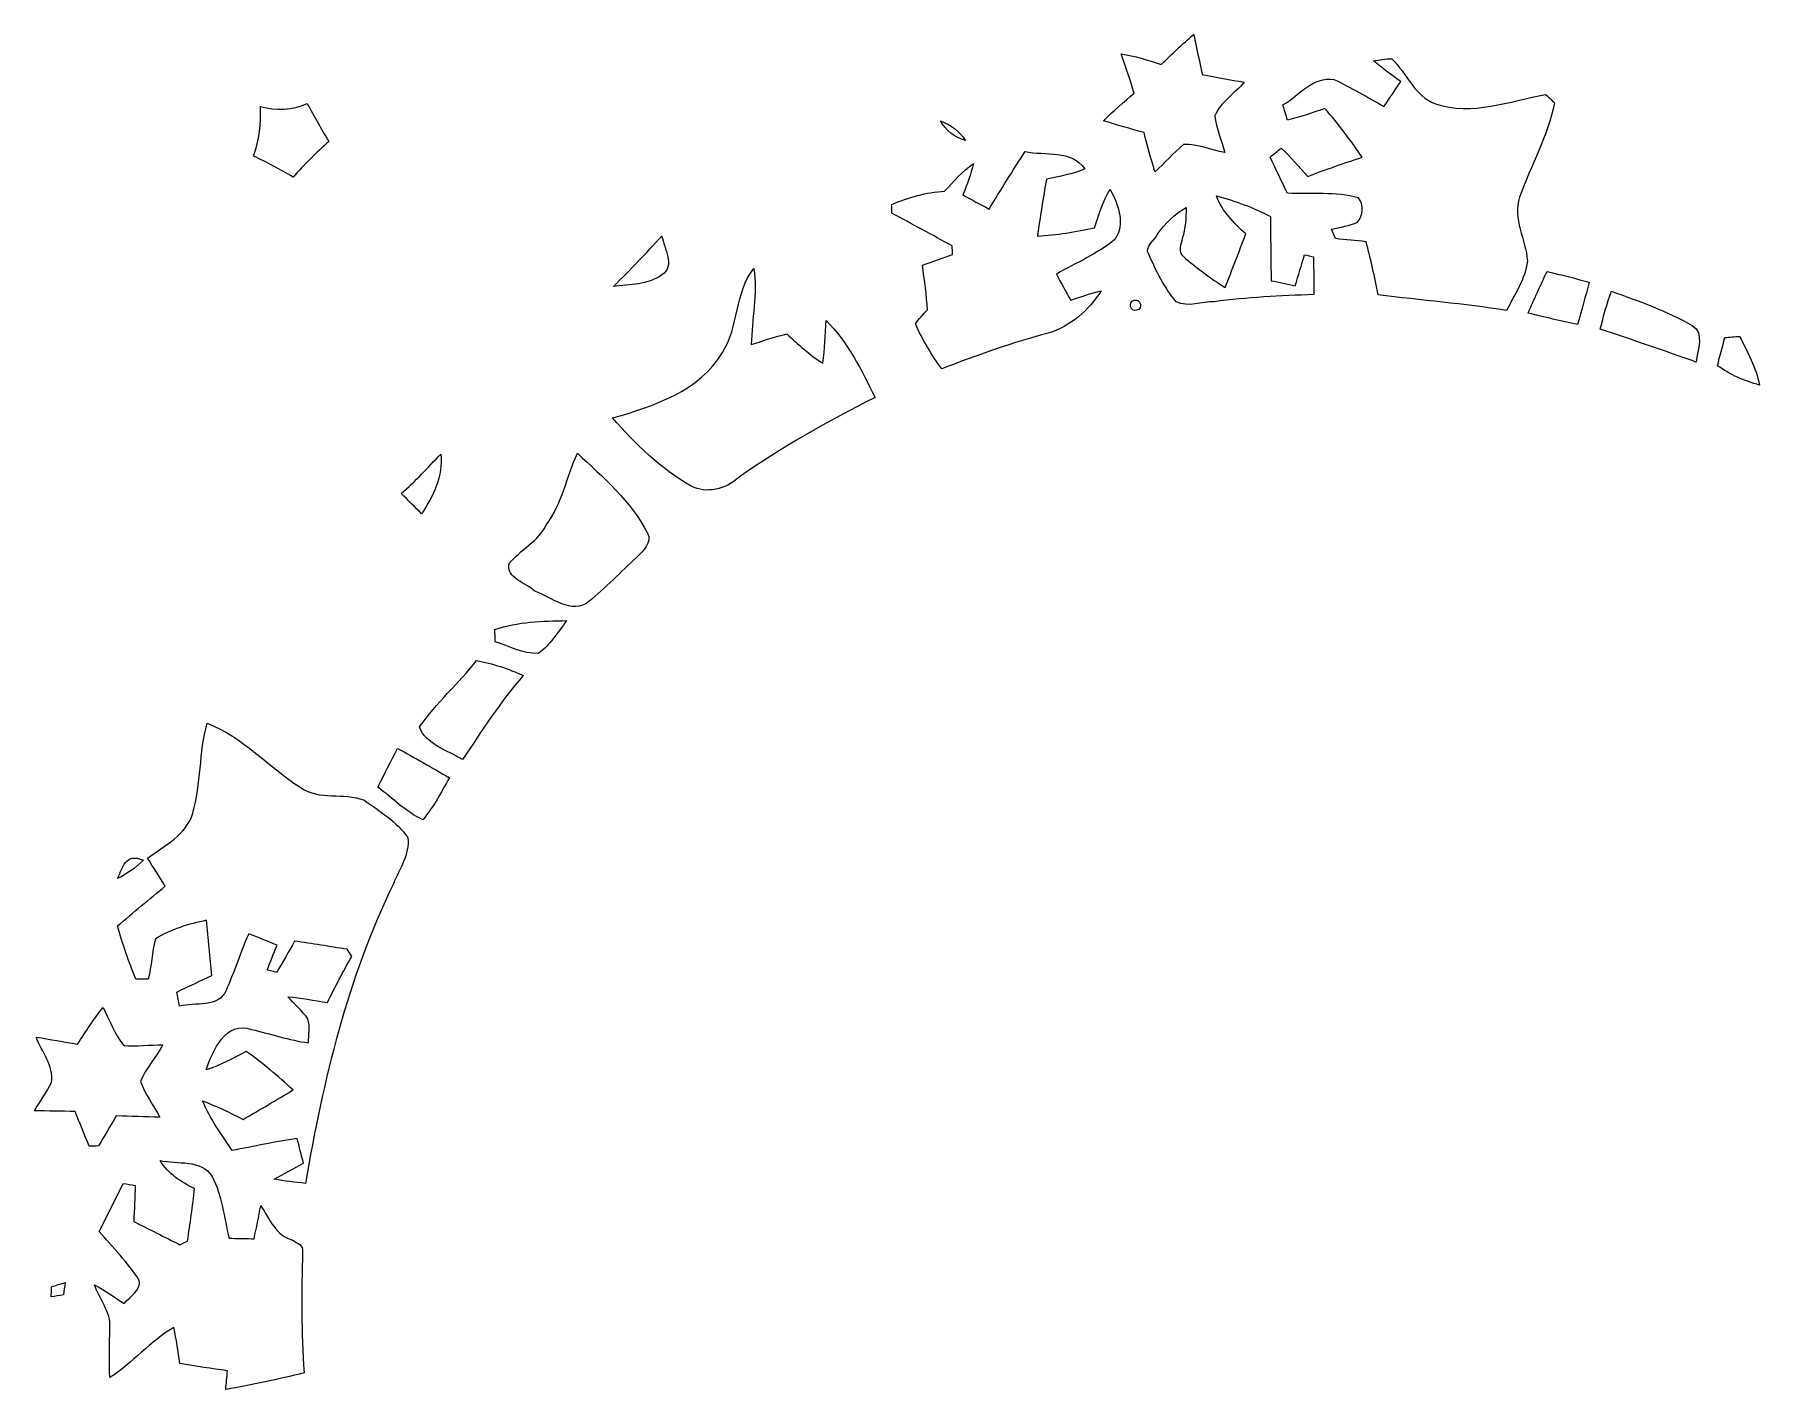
# Model space of a CAD drawing. Header units: centimetres. Extents: x -16.3 to 16.3, y -16.1 to 16.1.
# Drawn here: x -13.76 to 4.06, y -0.13 to 13.87 of the extents above; entities that cross this region are included whole.
import ezdxf

# ---------------------------------------------------------------- set-up
doc = ezdxf.new("R2010")
doc.units = ezdxf.units.CM
doc.header["$MEASUREMENT"] = 0
doc.layers.add('Layer 1', color=7, linetype='Continuous')

msp = doc.modelspace()

# ---------------------------------------------------------------- linework, layer by layer
at = {"layer": 'Layer 1', "color": 8, "lineweight": 9}
for points, knots in [([(-2.12373, 13.5636), (-2.2599, 13.6084), (-2.39678, 13.65355), (-2.5386, 13.67437), (-2.5386, 13.67437), (-2.49344, 13.53961), (-2.44546, 13.40485), (-2.40243, 13.26903), (-2.40243, 13.26903), (-2.50967, 13.17484), (-2.61868, 13.08311), (-2.72098, 12.98363), (-2.72098, 12.98363), (-2.5827, 12.93742), (-2.44229, 12.90002), (-2.30118, 12.86227), (-2.30118, 12.86227), (-2.26555, 12.72645), (-2.22921, 12.58993), (-2.18829, 12.45517), (-2.18829, 12.45517), (-2.0881, 12.54724), (-1.99638, 12.64849), (-1.89266, 12.73739), (-1.89266, 12.73739), (-1.74661, 12.74727), (-1.60938, 12.67777), (-1.46686, 12.65378), (-1.46686, 12.65378), (-1.49967, 12.78043), (-1.55576, 12.90284), (-1.56952, 13.03372), (-1.56952, 13.03372), (-1.50919, 13.17766), (-1.36596, 13.26479), (-1.26648, 13.38015), (-1.26648, 13.38015), (-1.41112, 13.40696), (-1.55611, 13.4313), (-1.69969, 13.46235), (-1.69969, 13.46235), (-1.73003, 13.59958), (-1.75755, 13.73716), (-1.78718, 13.87404), (-1.78718, 13.87404), (-1.90536, 13.77738), (-2.01296, 13.66837), (-2.12373, 13.5636), (-2.12373, 13.5636), (-2.12373, 13.5636), (-2.12373, 13.5636), (-2.12373, 13.5636)], [0, 0, 0, 0, 0.07142857, 0.07142857, 0.07142857, 0.07142857, 0.14285714, 0.14285714, 0.14285714, 0.14285714, 0.21428571, 0.21428571, 0.21428571, 0.21428571, 0.28571429, 0.28571429, 0.28571429, 0.28571429, 0.35714286, 0.35714286, 0.35714286, 0.35714286, 0.42857143, 0.42857143, 0.42857143, 0.42857143, 0.5, 0.5, 0.5, 0.5, 0.57142857, 0.57142857, 0.57142857, 0.57142857, 0.64285714, 0.64285714, 0.64285714, 0.64285714, 0.71428571, 0.71428571, 0.71428571, 0.71428571, 0.78571429, 0.78571429, 0.78571429, 0.78571429, 0.85714286, 0.85714286, 0.85714286, 0.85714286, 1, 1, 1, 1]), ([(0.06808, 13.60134), (0.15945, 13.5262), (0.2554, 13.45706), (0.35065, 13.38685), (0.35065, 13.38685), (0.2935, 13.30078), (0.23565, 13.21505), (0.17673, 13.13039), (0.17673, 13.13039), (0.00669, 13.22705), (-0.16229, 13.32653), (-0.33903, 13.40943), (-0.33903, 13.40943), (-0.55705, 13.44436), (-0.70027, 13.24327), (-0.86608, 13.14626), (-0.86608, 13.14626), (-0.85056, 13.09405), (-0.83468, 13.04184), (-0.8181, 12.98927), (-0.8181, 12.98927), (-0.68793, 13.02349), (-0.55916, 13.06477), (-0.43181, 13.10957), (-0.43181, 13.10957), (-0.29493, 12.9487), (-0.1644, 12.78255), (-0.04905, 12.60545), (-0.04905, 12.60545), (-0.23743, 12.54301), (-0.42405, 12.47951), (-0.60855, 12.4079), (-0.60855, 12.4079), (-0.70027, 12.50597), (-0.78847, 12.60686), (-0.88336, 12.70105), (-0.88336, 12.70105), (-0.92182, 12.66966), (-0.96027, 12.63826), (-0.99837, 12.60686), (-0.99837, 12.60686), (-0.93769, 12.48269), (-0.87913, 12.35815), (-0.81951, 12.23362), (-0.81951, 12.23362), (-0.57574, 12.22163), (-0.3228, 12.25126), (-0.08538, 12.18635), (-0.08538, 12.18635), (-0.02964, 12.1165), (-0.03811, 12.0022), (-0.09491, 11.93517), (-0.09491, 11.93517), (-0.17993, 11.89707), (-0.27306, 11.88367), (-0.36302, 11.86285), (-0.36302, 11.86285), (-0.34996, 11.8304), (-0.33691, 11.7983), (-0.32315, 11.76549), (-0.32315, 11.76549), (-0.21838, 11.75279), (-0.11325, 11.74362), (-0.00777, 11.73339), (-0.00777, 11.73339), (0.04338, 11.55206), (0.07937, 11.3672), (0.11852, 11.18305), (0.11852, 11.18305), (0.56056, 11.13049), (1.00435, 11.09098), (1.44497, 11.02324), (1.44497, 11.02324), (1.52646, 11.18764), (1.63829, 11.34709), (1.65875, 11.53336), (1.65875, 11.53336), (1.6457, 11.75632), (1.50247, 11.96798), (1.57938, 12.19482), (1.57938, 12.19482), (1.69332, 12.52149), (1.87324, 12.82523), (1.93921, 13.16813), (1.93921, 13.16813), (1.90852, 13.19706), (1.87783, 13.22634), (1.84784, 13.25527), (1.84784, 13.25527), (1.47354, 13.18683), (1.09043, 13.02949), (0.70943, 13.15755), (0.70943, 13.15755), (0.49247, 13.23622), (0.41521, 13.47364), (0.25858, 13.62216), (0.25858, 13.62216), (0.19437, 13.62639), (0.13087, 13.61157), (0.06808, 13.60134), (0.06808, 13.60134), (0.06808, 13.60134), (0.06808, 13.60134), (0.06808, 13.60134)], [0, 0, 0, 0, 0.03703704, 0.03703704, 0.03703704, 0.03703704, 0.07407407, 0.07407407, 0.07407407, 0.07407407, 0.11111111, 0.11111111, 0.11111111, 0.11111111, 0.14814815, 0.14814815, 0.14814815, 0.14814815, 0.18518519, 0.18518519, 0.18518519, 0.18518519, 0.22222222, 0.22222222, 0.22222222, 0.22222222, 0.25925926, 0.25925926, 0.25925926, 0.25925926, 0.2962963, 0.2962963, 0.2962963, 0.2962963, 0.33333333, 0.33333333, 0.33333333, 0.33333333, 0.37037037, 0.37037037, 0.37037037, 0.37037037, 0.40740741, 0.40740741, 0.40740741, 0.40740741, 0.44444444, 0.44444444, 0.44444444, 0.44444444, 0.48148148, 0.48148148, 0.48148148, 0.48148148, 0.51851852, 0.51851852, 0.51851852, 0.51851852, 0.55555556, 0.55555556, 0.55555556, 0.55555556, 0.59259259, 0.59259259, 0.59259259, 0.59259259, 0.62962963, 0.62962963, 0.62962963, 0.62962963, 0.66666667, 0.66666667, 0.66666667, 0.66666667, 0.7037037, 0.7037037, 0.7037037, 0.7037037, 0.74074074, 0.74074074, 0.74074074, 0.74074074, 0.77777778, 0.77777778, 0.77777778, 0.77777778, 0.81481481, 0.81481481, 0.81481481, 0.81481481, 0.85185185, 0.85185185, 0.85185185, 0.85185185, 0.88888889, 0.88888889, 0.88888889, 0.88888889, 0.92592593, 0.92592593, 0.92592593, 0.92592593, 1, 1, 1, 1]), ([(-11.42754, 13.13109), (-11.42507, 12.95682), (-11.43706, 12.78219), (-11.4988, 12.6178), (-11.4988, 12.6178), (-11.36016, 12.55183), (-11.22363, 12.48092), (-11.09205, 12.40155), (-11.09205, 12.40155), (-10.97493, 12.5296), (-10.85181, 12.65202), (-10.72269, 12.76844), (-10.72269, 12.76844), (-10.79783, 12.89861), (-10.87721, 13.02702), (-10.94494, 13.16143), (-10.94494, 13.16143), (-11.09805, 13.09123), (-11.26703, 13.08276), (-11.42754, 13.13109), (-11.42754, 13.13109), (-11.42754, 13.13109), (-11.42754, 13.13109), (-11.42754, 13.13109)], [0, 0, 0, 0, 0.14285714, 0.14285714, 0.14285714, 0.14285714, 0.28571429, 0.28571429, 0.28571429, 0.28571429, 0.42857143, 0.42857143, 0.42857143, 0.42857143, 0.57142857, 0.57142857, 0.57142857, 0.57142857, 0.71428571, 0.71428571, 0.71428571, 0.71428571, 1, 1, 1, 1]), ([(-4.40479, 12.98292), (-4.34764, 12.88309), (-4.25768, 12.80971), (-4.14621, 12.77867), (-4.14621, 12.77867), (-4.20794, 12.87427), (-4.29966, 12.94235), (-4.40479, 12.98292), (-4.40479, 12.98292), (-4.40479, 12.98292), (-4.40479, 12.98292), (-4.40479, 12.98292)], [0, 0, 0, 0, 0.25, 0.25, 0.25, 0.25, 0.5, 0.5, 0.5, 0.5, 1, 1, 1, 1]), ([(-3.53026, 12.66437), (-3.65726, 12.46822), (-3.77896, 12.2689), (-3.90208, 12.07029), (-3.90208, 12.07029), (-3.99275, 12.11791), (-4.08235, 12.16695), (-4.17125, 12.21704), (-4.17125, 12.21704), (-4.12857, 12.32323), (-4.09082, 12.43083), (-4.06401, 12.54195), (-4.06401, 12.54195), (-4.17619, 12.46046), (-4.26686, 12.35498), (-4.36105, 12.25409), (-4.36105, 12.25409), (-4.55155, 12.24456), (-4.73429, 12.19164), (-4.90821, 12.11721), (-4.90821, 12.11721), (-4.90785, 12.09463), (-4.90644, 12.04947), (-4.90574, 12.02725), (-4.90574, 12.02725), (-4.69725, 11.91648), (-4.49016, 11.80253), (-4.28273, 11.68964), (-4.28273, 11.68964), (-4.28167, 11.66777), (-4.27991, 11.62402), (-4.27885, 11.60215), (-4.27885, 11.60215), (-4.38257, 11.56511), (-4.48628, 11.52772), (-4.5893, 11.48926), (-4.5893, 11.48926), (-4.56919, 11.3358), (-4.54696, 11.18235), (-4.5385, 11.02748), (-4.5385, 11.02748), (-4.58153, 10.98126), (-4.6274, 10.93717), (-4.66197, 10.8839), (-4.66197, 10.8839), (-4.58859, 10.72021), (-4.49934, 10.56287), (-4.38892, 10.4207), (-4.38892, 10.4207), (-4.02838, 10.55969), (-3.66361, 10.6881), (-3.29037, 10.78865), (-3.29037, 10.78865), (-3.06177, 10.85638), (-2.86915, 11.02501), (-2.74391, 11.22503), (-2.74391, 11.22503), (-2.85045, 11.19999), (-2.95382, 11.16436), (-3.05683, 11.12802), (-3.05683, 11.12802), (-3.10904, 11.21692), (-3.15913, 11.30652), (-3.20429, 11.39895), (-3.20429, 11.39895), (-3.0025, 11.51396), (-2.78378, 11.60744), (-2.60386, 11.75561), (-2.60386, 11.75561), (-2.48921, 11.91189), (-2.56788, 12.12179), (-2.65219, 12.27525), (-2.65219, 12.27525), (-2.72663, 12.15213), (-2.76543, 12.01279), (-2.81094, 11.87732), (-2.81094, 11.87732), (-3.00638, 11.83675), (-3.20288, 11.80112), (-3.40255, 11.79159), (-3.40255, 11.79159), (-3.37503, 11.98809), (-3.34293, 12.18388), (-3.30836, 12.37897), (-3.30836, 12.37897), (-3.17571, 12.41037), (-3.03919, 12.43047), (-2.9129, 12.4848), (-2.9129, 12.4848), (-3.0466, 12.68589), (-3.32635, 12.62239), (-3.53026, 12.66437), (-3.53026, 12.66437), (-3.53026, 12.66437), (-3.53026, 12.66437), (-3.53026, 12.66437)], [0, 0, 0, 0, 0.04, 0.04, 0.04, 0.04, 0.08, 0.08, 0.08, 0.08, 0.12, 0.12, 0.12, 0.12, 0.16, 0.16, 0.16, 0.16, 0.2, 0.2, 0.2, 0.2, 0.24, 0.24, 0.24, 0.24, 0.28, 0.28, 0.28, 0.28, 0.32, 0.32, 0.32, 0.32, 0.36, 0.36, 0.36, 0.36, 0.4, 0.4, 0.4, 0.4, 0.44, 0.44, 0.44, 0.44, 0.48, 0.48, 0.48, 0.48, 0.52, 0.52, 0.52, 0.52, 0.56, 0.56, 0.56, 0.56, 0.6, 0.6, 0.6, 0.6, 0.64, 0.64, 0.64, 0.64, 0.68, 0.68, 0.68, 0.68, 0.72, 0.72, 0.72, 0.72, 0.76, 0.76, 0.76, 0.76, 0.8, 0.8, 0.8, 0.8, 0.84, 0.84, 0.84, 0.84, 0.88, 0.88, 0.88, 0.88, 0.92, 0.92, 0.92, 0.92, 1, 1, 1, 1]), ([(-1.55223, 12.20681), (-1.49579, 12.04559), (-1.37302, 11.92635), (-1.2499, 11.81276), (-1.2499, 11.81276), (-1.32081, 11.6279), (-1.39101, 11.44305), (-1.46298, 11.25855), (-1.46298, 11.25855), (-1.61361, 11.35521), (-1.75825, 11.46245), (-1.89407, 11.57852), (-1.89407, 11.57852), (-1.95334, 11.62826), (-1.91806, 11.70552), (-1.90536, 11.7676), (-1.90536, 11.7676), (-1.87396, 11.87132), (-1.86444, 11.97962), (-1.86726, 12.08757), (-1.86726, 12.08757), (-1.98509, 12.01737), (-2.08528, 11.92106), (-2.1636, 11.80817), (-2.1636, 11.80817), (-2.18335, 11.74644), (-2.30576, 11.68364), (-2.25073, 11.60427), (-2.25073, 11.60427), (-2.17771, 11.42964), (-2.09092, 11.25819), (-1.96886, 11.11179), (-1.96886, 11.11179), (-1.84645, 11.0497), (-1.70287, 11.11708), (-1.57587, 11.1125), (-1.57587, 11.1125), (-1.23508, 11.15871), (-0.89218, 11.17388), (-0.54858, 11.18693), (-0.54858, 11.18693), (-0.54787, 11.31676), (-0.54823, 11.44622), (-0.54928, 11.57569), (-0.54928, 11.57569), (-0.57257, 11.58134), (-0.61878, 11.59263), (-0.64171, 11.59827), (-0.64171, 11.59827), (-0.67452, 11.49173), (-0.70521, 11.38449), (-0.73873, 11.2783), (-0.73873, 11.2783), (-0.82198, 11.29594), (-0.90453, 11.31323), (-0.98673, 11.33051), (-0.98673, 11.33051), (-0.99273, 11.55135), (-0.99273, 11.7729), (-0.99484, 11.99374), (-0.99484, 11.99374), (-1.17158, 12.08652), (-1.36032, 12.15495), (-1.55223, 12.20681), (-1.55223, 12.20681), (-1.55223, 12.20681), (-1.55223, 12.20681), (-1.55223, 12.20681)], [0, 0, 0, 0, 0.05555556, 0.05555556, 0.05555556, 0.05555556, 0.11111111, 0.11111111, 0.11111111, 0.11111111, 0.16666667, 0.16666667, 0.16666667, 0.16666667, 0.22222222, 0.22222222, 0.22222222, 0.22222222, 0.27777778, 0.27777778, 0.27777778, 0.27777778, 0.33333333, 0.33333333, 0.33333333, 0.33333333, 0.38888889, 0.38888889, 0.38888889, 0.38888889, 0.44444444, 0.44444444, 0.44444444, 0.44444444, 0.5, 0.5, 0.5, 0.5, 0.55555556, 0.55555556, 0.55555556, 0.55555556, 0.61111111, 0.61111111, 0.61111111, 0.61111111, 0.66666667, 0.66666667, 0.66666667, 0.66666667, 0.72222222, 0.72222222, 0.72222222, 0.72222222, 0.77777778, 0.77777778, 0.77777778, 0.77777778, 0.83333333, 0.83333333, 0.83333333, 0.83333333, 0.88888889, 0.88888889, 0.88888889, 0.88888889, 1, 1, 1, 1]), ([(-7.78299, 11.27089), (-7.61401, 11.29347), (-7.42633, 11.28465), (-7.2824, 11.39013), (-7.2824, 11.39013), (-7.14058, 11.48362), (-7.25806, 11.66459), (-7.28099, 11.79089), (-7.28099, 11.79089), (-7.44538, 11.61485), (-7.60943, 11.43811), (-7.78299, 11.27089), (-7.78299, 11.27089), (-7.78299, 11.27089), (-7.78299, 11.27089), (-7.78299, 11.27089)], [0, 0, 0, 0, 0.2, 0.2, 0.2, 0.2, 0.4, 0.4, 0.4, 0.4, 0.6, 0.6, 0.6, 0.6, 1, 1, 1, 1]), ([(-6.65657, 10.59003), (-6.89046, 10.18928), (-7.36848, 10.03159), (-7.79075, 9.9127), (-7.79075, 9.9127), (-7.5558, 9.64141), (-7.29298, 9.38706), (-6.97972, 9.20785), (-6.97972, 9.20785), (-6.82097, 9.12495), (-6.62306, 9.17645), (-6.49394, 9.29322), (-6.49394, 9.29322), (-6.04627, 9.60931), (-5.56861, 9.87954), (-5.07895, 10.12401), (-5.07895, 10.12401), (-5.22112, 10.40306), (-5.35835, 10.69657), (-5.58554, 10.91812), (-5.58554, 10.91812), (-5.5933, 10.77101), (-5.59824, 10.62319), (-5.61764, 10.47714), (-5.61764, 10.47714), (-5.75417, 10.56287), (-5.87446, 10.67047), (-5.99123, 10.78124), (-5.99123, 10.78124), (-6.11506, 10.74949), (-6.23606, 10.70927), (-6.35777, 10.67117), (-6.35777, 10.67117), (-6.35248, 10.93187), (-6.29286, 11.19469), (-6.33166, 11.4554), (-6.33166, 11.4554), (-6.53204, 11.20951), (-6.48265, 10.8532), (-6.65657, 10.59003), (-6.65657, 10.59003), (-6.65657, 10.59003), (-6.65657, 10.59003), (-6.65657, 10.59003)], [0, 0, 0, 0, 0.08333333, 0.08333333, 0.08333333, 0.08333333, 0.16666667, 0.16666667, 0.16666667, 0.16666667, 0.25, 0.25, 0.25, 0.25, 0.33333333, 0.33333333, 0.33333333, 0.33333333, 0.41666667, 0.41666667, 0.41666667, 0.41666667, 0.5, 0.5, 0.5, 0.5, 0.58333333, 0.58333333, 0.58333333, 0.58333333, 0.66666667, 0.66666667, 0.66666667, 0.66666667, 0.75, 0.75, 0.75, 0.75, 0.83333333, 0.83333333, 0.83333333, 0.83333333, 1, 1, 1, 1]), ([(1.86267, 11.42647), (1.79598, 11.28359), (1.7286, 11.14107), (1.66722, 10.99573), (1.66722, 10.99573), (1.83655, 10.95375), (2.00624, 10.91247), (2.17769, 10.87896), (2.17769, 10.87896), (2.21967, 11.02395), (2.25883, 11.16965), (2.29693, 11.3157), (2.29693, 11.3157), (2.15264, 11.35415), (2.0073, 11.39049), (1.86267, 11.42647), (1.86267, 11.42647), (1.86267, 11.42647), (1.86267, 11.42647), (1.86267, 11.42647)], [0, 0, 0, 0, 0.16666667, 0.16666667, 0.16666667, 0.16666667, 0.33333333, 0.33333333, 0.33333333, 0.33333333, 0.5, 0.5, 0.5, 0.5, 0.66666667, 0.66666667, 0.66666667, 0.66666667, 1, 1, 1, 1]), ([(-2.40278, 11.12802), (-2.47051, 11.11285), (-2.44194, 11.00243), (-2.37491, 11.0243), (-2.37491, 11.0243), (-2.30682, 11.03841), (-2.33751, 11.14883), (-2.40278, 11.12802), (-2.40278, 11.12802), (-2.40278, 11.12802), (-2.40278, 11.12802), (-2.40278, 11.12802)], [0, 0, 0, 0, 0.25, 0.25, 0.25, 0.25, 0.5, 0.5, 0.5, 0.5, 1, 1, 1, 1]), ([(2.52694, 11.2208), (2.48143, 11.09239), (2.44333, 10.96151), (2.41264, 10.82886), (2.41264, 10.82886), (2.74354, 10.71809), (3.07445, 10.60555), (3.40394, 10.48984), (3.40394, 10.48984), (3.41276, 10.61543), (3.49284, 10.78582), (3.36267, 10.86802), (3.36267, 10.86802), (3.09985, 11.01795), (2.81163, 11.11955), (2.52694, 11.2208), (2.52694, 11.2208), (2.52694, 11.2208), (2.52694, 11.2208), (2.52694, 11.2208)], [0, 0, 0, 0, 0.16666667, 0.16666667, 0.16666667, 0.16666667, 0.33333333, 0.33333333, 0.33333333, 0.33333333, 0.5, 0.5, 0.5, 0.5, 0.66666667, 0.66666667, 0.66666667, 0.66666667, 1, 1, 1, 1]), ([(3.69922, 10.74314), (3.67347, 10.64612), (3.64807, 10.54911), (3.62302, 10.4521), (3.62302, 10.4521), (3.75425, 10.35967), (3.90136, 10.29194), (4.05694, 10.25172), (4.05694, 10.25172), (4.02166, 10.43128), (3.93452, 10.59391), (3.85162, 10.75478), (3.85162, 10.75478), (3.80047, 10.75125), (3.74967, 10.74702), (3.69922, 10.74314), (3.69922, 10.74314), (3.69922, 10.74314), (3.69922, 10.74314), (3.69922, 10.74314)], [0, 0, 0, 0, 0.16666667, 0.16666667, 0.16666667, 0.16666667, 0.33333333, 0.33333333, 0.33333333, 0.33333333, 0.5, 0.5, 0.5, 0.5, 0.66666667, 0.66666667, 0.66666667, 0.66666667, 1, 1, 1, 1]), ([(-9.97339, 9.13059), (-9.90353, 9.06074), (-9.83369, 8.99124), (-9.76313, 8.92175), (-9.76313, 8.92175), (-9.64213, 9.10449), (-9.54053, 9.31086), (-9.56417, 9.53805), (-9.56417, 9.53805), (-9.69999, 9.40152), (-9.82699, 9.25618), (-9.97339, 9.13059), (-9.97339, 9.13059), (-9.97339, 9.13059), (-9.97339, 9.13059), (-9.97339, 9.13059)], [0, 0, 0, 0, 0.2, 0.2, 0.2, 0.2, 0.4, 0.4, 0.4, 0.4, 0.6, 0.6, 0.6, 0.6, 1, 1, 1, 1]), ([(-8.4755, 8.80709), (-8.55981, 8.63529), (-8.74078, 8.55274), (-8.85755, 8.41022), (-8.85755, 8.41022), (-8.89742, 8.25359), (-8.67939, 8.20808), (-8.59332, 8.122), (-8.59332, 8.122), (-8.42575, 8.06026), (-8.20809, 7.87435), (-8.03488, 8.01511), (-8.03488, 8.01511), (-7.86131, 8.15763), (-7.70609, 8.32132), (-7.54134, 8.47407), (-7.54134, 8.47407), (-7.47749, 8.53651), (-7.38012, 8.62294), (-7.42951, 8.72278), (-7.42951, 8.72278), (-7.60166, 9.05157), (-7.88565, 9.29992), (-8.15482, 9.54757), (-8.15482, 9.54757), (-8.26524, 9.30169), (-8.3125, 9.02829), (-8.4755, 8.80709), (-8.4755, 8.80709), (-8.4755, 8.80709), (-8.4755, 8.80709), (-8.4755, 8.80709)], [0, 0, 0, 0, 0.11111111, 0.11111111, 0.11111111, 0.11111111, 0.22222222, 0.22222222, 0.22222222, 0.22222222, 0.33333333, 0.33333333, 0.33333333, 0.33333333, 0.44444444, 0.44444444, 0.44444444, 0.44444444, 0.55555556, 0.55555556, 0.55555556, 0.55555556, 0.66666667, 0.66666667, 0.66666667, 0.66666667, 0.77777778, 0.77777778, 0.77777778, 0.77777778, 1, 1, 1, 1]), ([(-9.00713, 7.72689), (-9.00606, 7.69514), (-9.00431, 7.63164), (-9.00324, 7.59989), (-9.00324, 7.59989), (-8.85861, 7.54979), (-8.71749, 7.47783), (-8.55981, 7.47783), (-8.55981, 7.47783), (-8.43633, 7.56496), (-8.3552, 7.69796), (-8.2663, 7.81755), (-8.2663, 7.81755), (-8.51535, 7.81367), (-8.76936, 7.80767), (-9.00713, 7.72689), (-9.00713, 7.72689), (-9.00713, 7.72689), (-9.00713, 7.72689), (-9.00713, 7.72689)], [0, 0, 0, 0, 0.16666667, 0.16666667, 0.16666667, 0.16666667, 0.33333333, 0.33333333, 0.33333333, 0.33333333, 0.5, 0.5, 0.5, 0.5, 0.66666667, 0.66666667, 0.66666667, 0.66666667, 1, 1, 1, 1]), ([(-9.19515, 7.40692), (-9.38213, 7.1695), (-9.61003, 6.96701), (-9.78501, 6.72006), (-9.78501, 6.72006), (-9.71692, 6.53556), (-9.49785, 6.47911), (-9.34192, 6.38316), (-9.34192, 6.38316), (-9.14048, 6.67773), (-8.94928, 6.98147), (-8.71326, 7.25029), (-8.71326, 7.25029), (-8.86673, 7.32225), (-9.029, 7.3734), (-9.19515, 7.40692), (-9.19515, 7.40692), (-9.19515, 7.40692), (-9.19515, 7.40692), (-9.19515, 7.40692)], [0, 0, 0, 0, 0.16666667, 0.16666667, 0.16666667, 0.16666667, 0.33333333, 0.33333333, 0.33333333, 0.33333333, 0.5, 0.5, 0.5, 0.5, 0.66666667, 0.66666667, 0.66666667, 0.66666667, 1, 1, 1, 1]), ([(-11.97928, 6.75746), (-12.06325, 6.45442), (-12.03926, 6.13163), (-12.1278, 5.8293), (-12.1278, 5.8293), (-12.19377, 5.60564), (-12.4192, 5.49063), (-12.59523, 5.36363), (-12.59523, 5.36363), (-12.53385, 5.26732), (-12.47141, 5.17101), (-12.41108, 5.07365), (-12.41108, 5.07365), (-12.57724, 4.93818), (-12.74199, 4.8013), (-12.90603, 4.66337), (-12.90603, 4.66337), (-12.85029, 4.47781), (-12.78891, 4.2933), (-12.71624, 4.11339), (-12.71624, 4.11339), (-12.68378, 4.11339), (-12.61922, 4.11303), (-12.58677, 4.11303), (-12.58677, 4.11303), (-12.55502, 4.24956), (-12.54796, 4.39137), (-12.5141, 4.52684), (-12.5141, 4.52684), (-12.35676, 4.63197), (-12.16873, 4.68171), (-11.98563, 4.72193), (-11.98563, 4.72193), (-11.96658, 4.53213), (-11.94824, 4.34163), (-11.92954, 4.15149), (-11.92954, 4.15149), (-12.04949, 4.09328), (-12.17261, 4.04107), (-12.29114, 3.97968), (-12.29114, 3.97968), (-12.28267, 3.931), (-12.27421, 3.88232), (-12.26574, 3.83328), (-12.26574, 3.83328), (-12.10664, 3.87879), (-11.85863, 3.81388), (-11.78349, 3.99767), (-11.78349, 3.99767), (-11.69671, 4.18923), (-11.63638, 4.39173), (-11.54995, 4.58329), (-11.54995, 4.58329), (-11.45223, 4.54483), (-11.35451, 4.50497), (-11.2575, 4.46475), (-11.2575, 4.46475), (-11.29137, 4.37903), (-11.32594, 4.29366), (-11.35945, 4.20793), (-11.35945, 4.20793), (-11.33511, 4.20123), (-11.28643, 4.18817), (-11.26173, 4.18182), (-11.26173, 4.18182), (-11.19823, 4.28907), (-11.1372, 4.39772), (-11.07582, 4.50638), (-11.07582, 4.50638), (-10.89485, 4.48098), (-10.71422, 4.45029), (-10.53325, 4.42242), (-10.53325, 4.42242), (-10.52125, 4.40372), (-10.49691, 4.36668), (-10.48492, 4.34798), (-10.48492, 4.34798), (-10.57488, 4.19241), (-10.65778, 4.03295), (-10.73751, 3.87209), (-10.73751, 3.87209), (-10.87297, 3.89466), (-11.00844, 3.9183), (-11.14496, 3.93241), (-11.14496, 3.93241), (-11.079, 3.85339), (-10.9968, 3.78812), (-10.93788, 3.7031), (-10.93788, 3.7031), (-10.91354, 3.62302), (-10.93153, 3.538), (-10.93153, 3.45581), (-10.93153, 3.45581), (-11.13226, 3.48191), (-11.32453, 3.54859), (-11.52067, 3.5941), (-11.52067, 3.5941), (-11.78561, 3.68582), (-11.92249, 3.37537), (-11.98987, 3.1757), (-11.98987, 3.1757), (-11.84523, 3.22333), (-11.71047, 3.29529), (-11.57606, 3.36656), (-11.57606, 3.36656), (-11.4039, 3.24732), (-11.24621, 3.11009), (-11.0917, 2.96862), (-11.0917, 2.96862), (-11.26209, 2.86491), (-11.43424, 2.76401), (-11.60746, 2.66453), (-11.60746, 2.66453), (-11.74398, 2.73367), (-11.88227, 2.8014), (-12.0255, 2.85573), (-12.0255, 2.85573), (-11.95, 2.67017), (-11.82935, 2.50895), (-11.72035, 2.34279), (-11.72035, 2.34279), (-11.49704, 2.38548), (-11.27479, 2.43452), (-11.04971, 2.46768), (-11.04971, 2.46768), (-11.02749, 2.38231), (-11.00562, 2.29693), (-10.98304, 2.21085), (-10.98304, 2.21085), (-11.08429, 2.15688), (-11.18836, 2.10679), (-11.28572, 2.0454), (-11.28572, 2.0454), (-11.17883, 2.02706), (-11.07194, 2.01612), (-10.96399, 2.00236), (-10.96399, 2.00236), (-10.78301, 3.06493), (-10.52831, 4.12573), (-10.05523, 5.09975), (-10.05523, 5.09975), (-9.99385, 5.25356), (-9.88448, 5.40032), (-9.90566, 5.5753), (-9.90566, 5.5753), (-10.02137, 5.7411), (-10.19917, 5.85046), (-10.36109, 5.96476), (-10.36109, 5.96476), (-10.57029, 6.04449), (-10.81935, 5.95806), (-11.01303, 6.09247), (-11.01303, 6.09247), (-11.34252, 6.30237), (-11.6064, 6.61493), (-11.97928, 6.75746), (-11.97928, 6.75746), (-11.97928, 6.75746), (-11.97928, 6.75746), (-11.97928, 6.75746)], [0, 0, 0, 0, 0.02439024, 0.02439024, 0.02439024, 0.02439024, 0.04878049, 0.04878049, 0.04878049, 0.04878049, 0.07317073, 0.07317073, 0.07317073, 0.07317073, 0.09756098, 0.09756098, 0.09756098, 0.09756098, 0.12195122, 0.12195122, 0.12195122, 0.12195122, 0.14634146, 0.14634146, 0.14634146, 0.14634146, 0.17073171, 0.17073171, 0.17073171, 0.17073171, 0.19512195, 0.19512195, 0.19512195, 0.19512195, 0.2195122, 0.2195122, 0.2195122, 0.2195122, 0.24390244, 0.24390244, 0.24390244, 0.24390244, 0.26829268, 0.26829268, 0.26829268, 0.26829268, 0.29268293, 0.29268293, 0.29268293, 0.29268293, 0.31707317, 0.31707317, 0.31707317, 0.31707317, 0.34146341, 0.34146341, 0.34146341, 0.34146341, 0.36585366, 0.36585366, 0.36585366, 0.36585366, 0.3902439, 0.3902439, 0.3902439, 0.3902439, 0.41463415, 0.41463415, 0.41463415, 0.41463415, 0.43902439, 0.43902439, 0.43902439, 0.43902439, 0.46341463, 0.46341463, 0.46341463, 0.46341463, 0.48780488, 0.48780488, 0.48780488, 0.48780488, 0.51219512, 0.51219512, 0.51219512, 0.51219512, 0.53658537, 0.53658537, 0.53658537, 0.53658537, 0.56097561, 0.56097561, 0.56097561, 0.56097561, 0.58536585, 0.58536585, 0.58536585, 0.58536585, 0.6097561, 0.6097561, 0.6097561, 0.6097561, 0.63414634, 0.63414634, 0.63414634, 0.63414634, 0.65853659, 0.65853659, 0.65853659, 0.65853659, 0.68292683, 0.68292683, 0.68292683, 0.68292683, 0.70731707, 0.70731707, 0.70731707, 0.70731707, 0.73170732, 0.73170732, 0.73170732, 0.73170732, 0.75609756, 0.75609756, 0.75609756, 0.75609756, 0.7804878, 0.7804878, 0.7804878, 0.7804878, 0.80487805, 0.80487805, 0.80487805, 0.80487805, 0.82926829, 0.82926829, 0.82926829, 0.82926829, 0.85365854, 0.85365854, 0.85365854, 0.85365854, 0.87804878, 0.87804878, 0.87804878, 0.87804878, 0.90243902, 0.90243902, 0.90243902, 0.90243902, 0.92682927, 0.92682927, 0.92682927, 0.92682927, 0.95121951, 0.95121951, 0.95121951, 0.95121951, 1, 1, 1, 1]), ([(-10.01255, 6.49746), (-10.08099, 6.36446), (-10.15013, 6.23111), (-10.21575, 6.0967), (-10.21575, 6.0967), (-10.06405, 5.98205), (-9.9254, 5.84235), (-9.75149, 5.7598), (-9.75149, 5.7598), (-9.64143, 5.89174), (-9.56135, 6.04555), (-9.47633, 6.19372), (-9.47633, 6.19372), (-9.65377, 6.29779), (-9.83122, 6.40115), (-10.01255, 6.49746), (-10.01255, 6.49746), (-10.01255, 6.49746), (-10.01255, 6.49746), (-10.01255, 6.49746)], [0, 0, 0, 0, 0.16666667, 0.16666667, 0.16666667, 0.16666667, 0.33333333, 0.33333333, 0.33333333, 0.33333333, 0.5, 0.5, 0.5, 0.5, 0.66666667, 0.66666667, 0.66666667, 0.66666667, 1, 1, 1, 1]), ([(-12.90391, 5.15302), (-12.80655, 5.20276), (-12.71659, 5.26556), (-12.63827, 5.34176), (-12.63827, 5.34176), (-12.82736, 5.42713), (-12.85488, 5.2578), (-12.90391, 5.15302), (-12.90391, 5.15302), (-12.90391, 5.15302), (-12.90391, 5.15302), (-12.90391, 5.15302)], [0, 0, 0, 0, 0.25, 0.25, 0.25, 0.25, 0.5, 0.5, 0.5, 0.5, 1, 1, 1, 1]), ([(-13.31808, 3.4424), (-13.46095, 3.46498), (-13.60277, 3.49179), (-13.74529, 3.51437), (-13.74529, 3.51437), (-13.68602, 3.36056), (-13.56396, 3.22156), (-13.58689, 3.04588), (-13.58689, 3.04588), (-13.63981, 2.94569), (-13.70437, 2.8515), (-13.76258, 2.75413), (-13.76258, 2.75413), (-13.62288, 2.74919), (-13.48318, 2.7499), (-13.34312, 2.74602), (-13.34312, 2.74602), (-13.29444, 2.62678), (-13.24576, 2.50684), (-13.19848, 2.38654), (-13.19848, 2.38654), (-13.17414, 2.3876), (-13.12511, 2.38901), (-13.10041, 2.38971), (-13.10041, 2.38971), (-13.04009, 2.49378), (-12.97941, 2.5975), (-12.91803, 2.70086), (-12.91803, 2.70086), (-12.76774, 2.69592), (-12.61746, 2.69099), (-12.46718, 2.68781), (-12.46718, 2.68781), (-12.53279, 2.81093), (-12.62028, 2.92382), (-12.6672, 3.05541), (-12.6672, 3.05541), (-12.61323, 3.19405), (-12.5088, 3.30482), (-12.43825, 3.43429), (-12.43825, 3.43429), (-12.57266, 3.43464), (-12.70706, 3.41806), (-12.84112, 3.42829), (-12.84112, 3.42829), (-12.9339, 3.54506), (-12.98717, 3.68723), (-13.05455, 3.81917), (-13.05455, 3.81917), (-13.15298, 3.70134), (-13.23341, 3.57011), (-13.31808, 3.4424), (-13.31808, 3.4424), (-13.31808, 3.4424), (-13.31808, 3.4424), (-13.31808, 3.4424)], [0, 0, 0, 0, 0.06666667, 0.06666667, 0.06666667, 0.06666667, 0.13333333, 0.13333333, 0.13333333, 0.13333333, 0.2, 0.2, 0.2, 0.2, 0.26666667, 0.26666667, 0.26666667, 0.26666667, 0.33333333, 0.33333333, 0.33333333, 0.33333333, 0.4, 0.4, 0.4, 0.4, 0.46666667, 0.46666667, 0.46666667, 0.46666667, 0.53333333, 0.53333333, 0.53333333, 0.53333333, 0.6, 0.6, 0.6, 0.6, 0.66666667, 0.66666667, 0.66666667, 0.66666667, 0.73333333, 0.73333333, 0.73333333, 0.73333333, 0.8, 0.8, 0.8, 0.8, 0.86666667, 0.86666667, 0.86666667, 0.86666667, 1, 1, 1, 1]), ([(-12.46612, 2.23978), (-12.38357, 2.10326), (-12.2481, 2.01789), (-12.1084, 1.94909), (-12.1084, 1.94909), (-12.12957, 1.76812), (-12.15497, 1.58714), (-12.18143, 1.40652), (-12.18143, 1.40652), (-12.20118, 1.39735), (-12.24034, 1.37865), (-12.25974, 1.36913), (-12.25974, 1.36913), (-12.41885, 1.44991), (-12.5783, 1.52964), (-12.7374, 1.60972), (-12.7374, 1.60972), (-12.73176, 1.73355), (-12.72647, 1.85772), (-12.72153, 1.98155), (-12.72153, 1.98155), (-12.76316, 1.98896), (-12.80478, 1.99637), (-12.84641, 2.00307), (-12.84641, 2.00307), (-12.92861, 1.83797), (-13.01116, 1.67287), (-13.09406, 1.50777), (-13.09406, 1.50777), (-12.95401, 1.34126), (-12.79879, 1.18568), (-12.68025, 1.00259), (-12.68025, 1.00259), (-12.65803, 0.89641), (-12.78044, 0.83573), (-12.83689, 0.76164), (-12.83689, 0.76164), (-12.93743, 0.82902), (-13.03762, 0.89641), (-13.14239, 0.95638), (-13.14239, 0.95638), (-13.09547, 0.80574), (-12.97024, 0.67627), (-12.98364, 0.51047), (-12.98364, 0.51047), (-12.98823, 0.33937), (-12.99352, 0.16827), (-12.98435, -0.00353), (-12.98435, -0.00353), (-12.74658, 0.1471), (-12.56878, 0.37535), (-12.32218, 0.51329), (-12.32218, 0.51329), (-12.29678, 0.39017), (-12.27879, 0.26776), (-12.25974, 0.14322), (-12.25974, 0.14322), (-12.09641, 0.11359), (-11.93272, 0.0896), (-11.76832, 0.06773), (-11.76832, 0.06773), (-11.77432, 0.00317), (-11.78067, -0.06139), (-11.78702, -0.1263), (-11.78702, -0.1263), (-11.51538, -0.07761), (-11.24551, -0.02011), (-10.97775, 0.04586), (-10.97775, 0.04586), (-11.00844, 0.46284), (-11.0035, 0.88088), (-10.99362, 1.29787), (-10.99362, 1.29787), (-10.98092, 1.36348), (-11.05148, 1.38641), (-11.09416, 1.41569), (-11.09416, 1.41569), (-11.27161, 1.46402), (-11.333, 1.63653), (-11.42507, 1.77129), (-11.42507, 1.77129), (-11.4473, 1.65911), (-11.46846, 1.54375), (-11.49492, 1.43157), (-11.49492, 1.43157), (-11.55913, 1.43298), (-11.68718, 1.43545), (-11.75139, 1.43686), (-11.75139, 1.43686), (-11.80713, 1.64994), (-11.82195, 1.87924), (-11.92813, 2.07539), (-11.92813, 2.07539), (-12.03785, 2.25601), (-12.2929, 2.19886), (-12.46612, 2.23978), (-12.46612, 2.23978), (-12.46612, 2.23978), (-12.46612, 2.23978), (-12.46612, 2.23978)], [0, 0, 0, 0, 0.03846154, 0.03846154, 0.03846154, 0.03846154, 0.07692308, 0.07692308, 0.07692308, 0.07692308, 0.11538462, 0.11538462, 0.11538462, 0.11538462, 0.15384615, 0.15384615, 0.15384615, 0.15384615, 0.19230769, 0.19230769, 0.19230769, 0.19230769, 0.23076923, 0.23076923, 0.23076923, 0.23076923, 0.26923077, 0.26923077, 0.26923077, 0.26923077, 0.30769231, 0.30769231, 0.30769231, 0.30769231, 0.34615385, 0.34615385, 0.34615385, 0.34615385, 0.38461538, 0.38461538, 0.38461538, 0.38461538, 0.42307692, 0.42307692, 0.42307692, 0.42307692, 0.46153846, 0.46153846, 0.46153846, 0.46153846, 0.5, 0.5, 0.5, 0.5, 0.53846154, 0.53846154, 0.53846154, 0.53846154, 0.57692308, 0.57692308, 0.57692308, 0.57692308, 0.61538462, 0.61538462, 0.61538462, 0.61538462, 0.65384615, 0.65384615, 0.65384615, 0.65384615, 0.69230769, 0.69230769, 0.69230769, 0.69230769, 0.73076923, 0.73076923, 0.73076923, 0.73076923, 0.76923077, 0.76923077, 0.76923077, 0.76923077, 0.80769231, 0.80769231, 0.80769231, 0.80769231, 0.84615385, 0.84615385, 0.84615385, 0.84615385, 0.88461538, 0.88461538, 0.88461538, 0.88461538, 0.92307692, 0.92307692, 0.92307692, 0.92307692, 1, 1, 1, 1]), ([(-13.58654, 0.93556), (-13.58725, 0.90911), (-13.58866, 0.85619), (-13.58936, 0.82973), (-13.58936, 0.82973), (-13.54773, 0.83643), (-13.50611, 0.84349), (-13.46413, 0.85019), (-13.46413, 0.85019), (-13.45813, 0.89288), (-13.45213, 0.93556), (-13.44649, 0.97825), (-13.44649, 0.97825), (-13.49305, 0.96414), (-13.53997, 0.95003), (-13.58654, 0.93556), (-13.58654, 0.93556), (-13.58654, 0.93556), (-13.58654, 0.93556), (-13.58654, 0.93556)], [0, 0, 0, 0, 0.16666667, 0.16666667, 0.16666667, 0.16666667, 0.33333333, 0.33333333, 0.33333333, 0.33333333, 0.5, 0.5, 0.5, 0.5, 0.66666667, 0.66666667, 0.66666667, 0.66666667, 1, 1, 1, 1])]:
    msp.add_open_spline(points, degree=3, knots=knots, dxfattribs=at)

doc.saveas('drawing.dxf')
